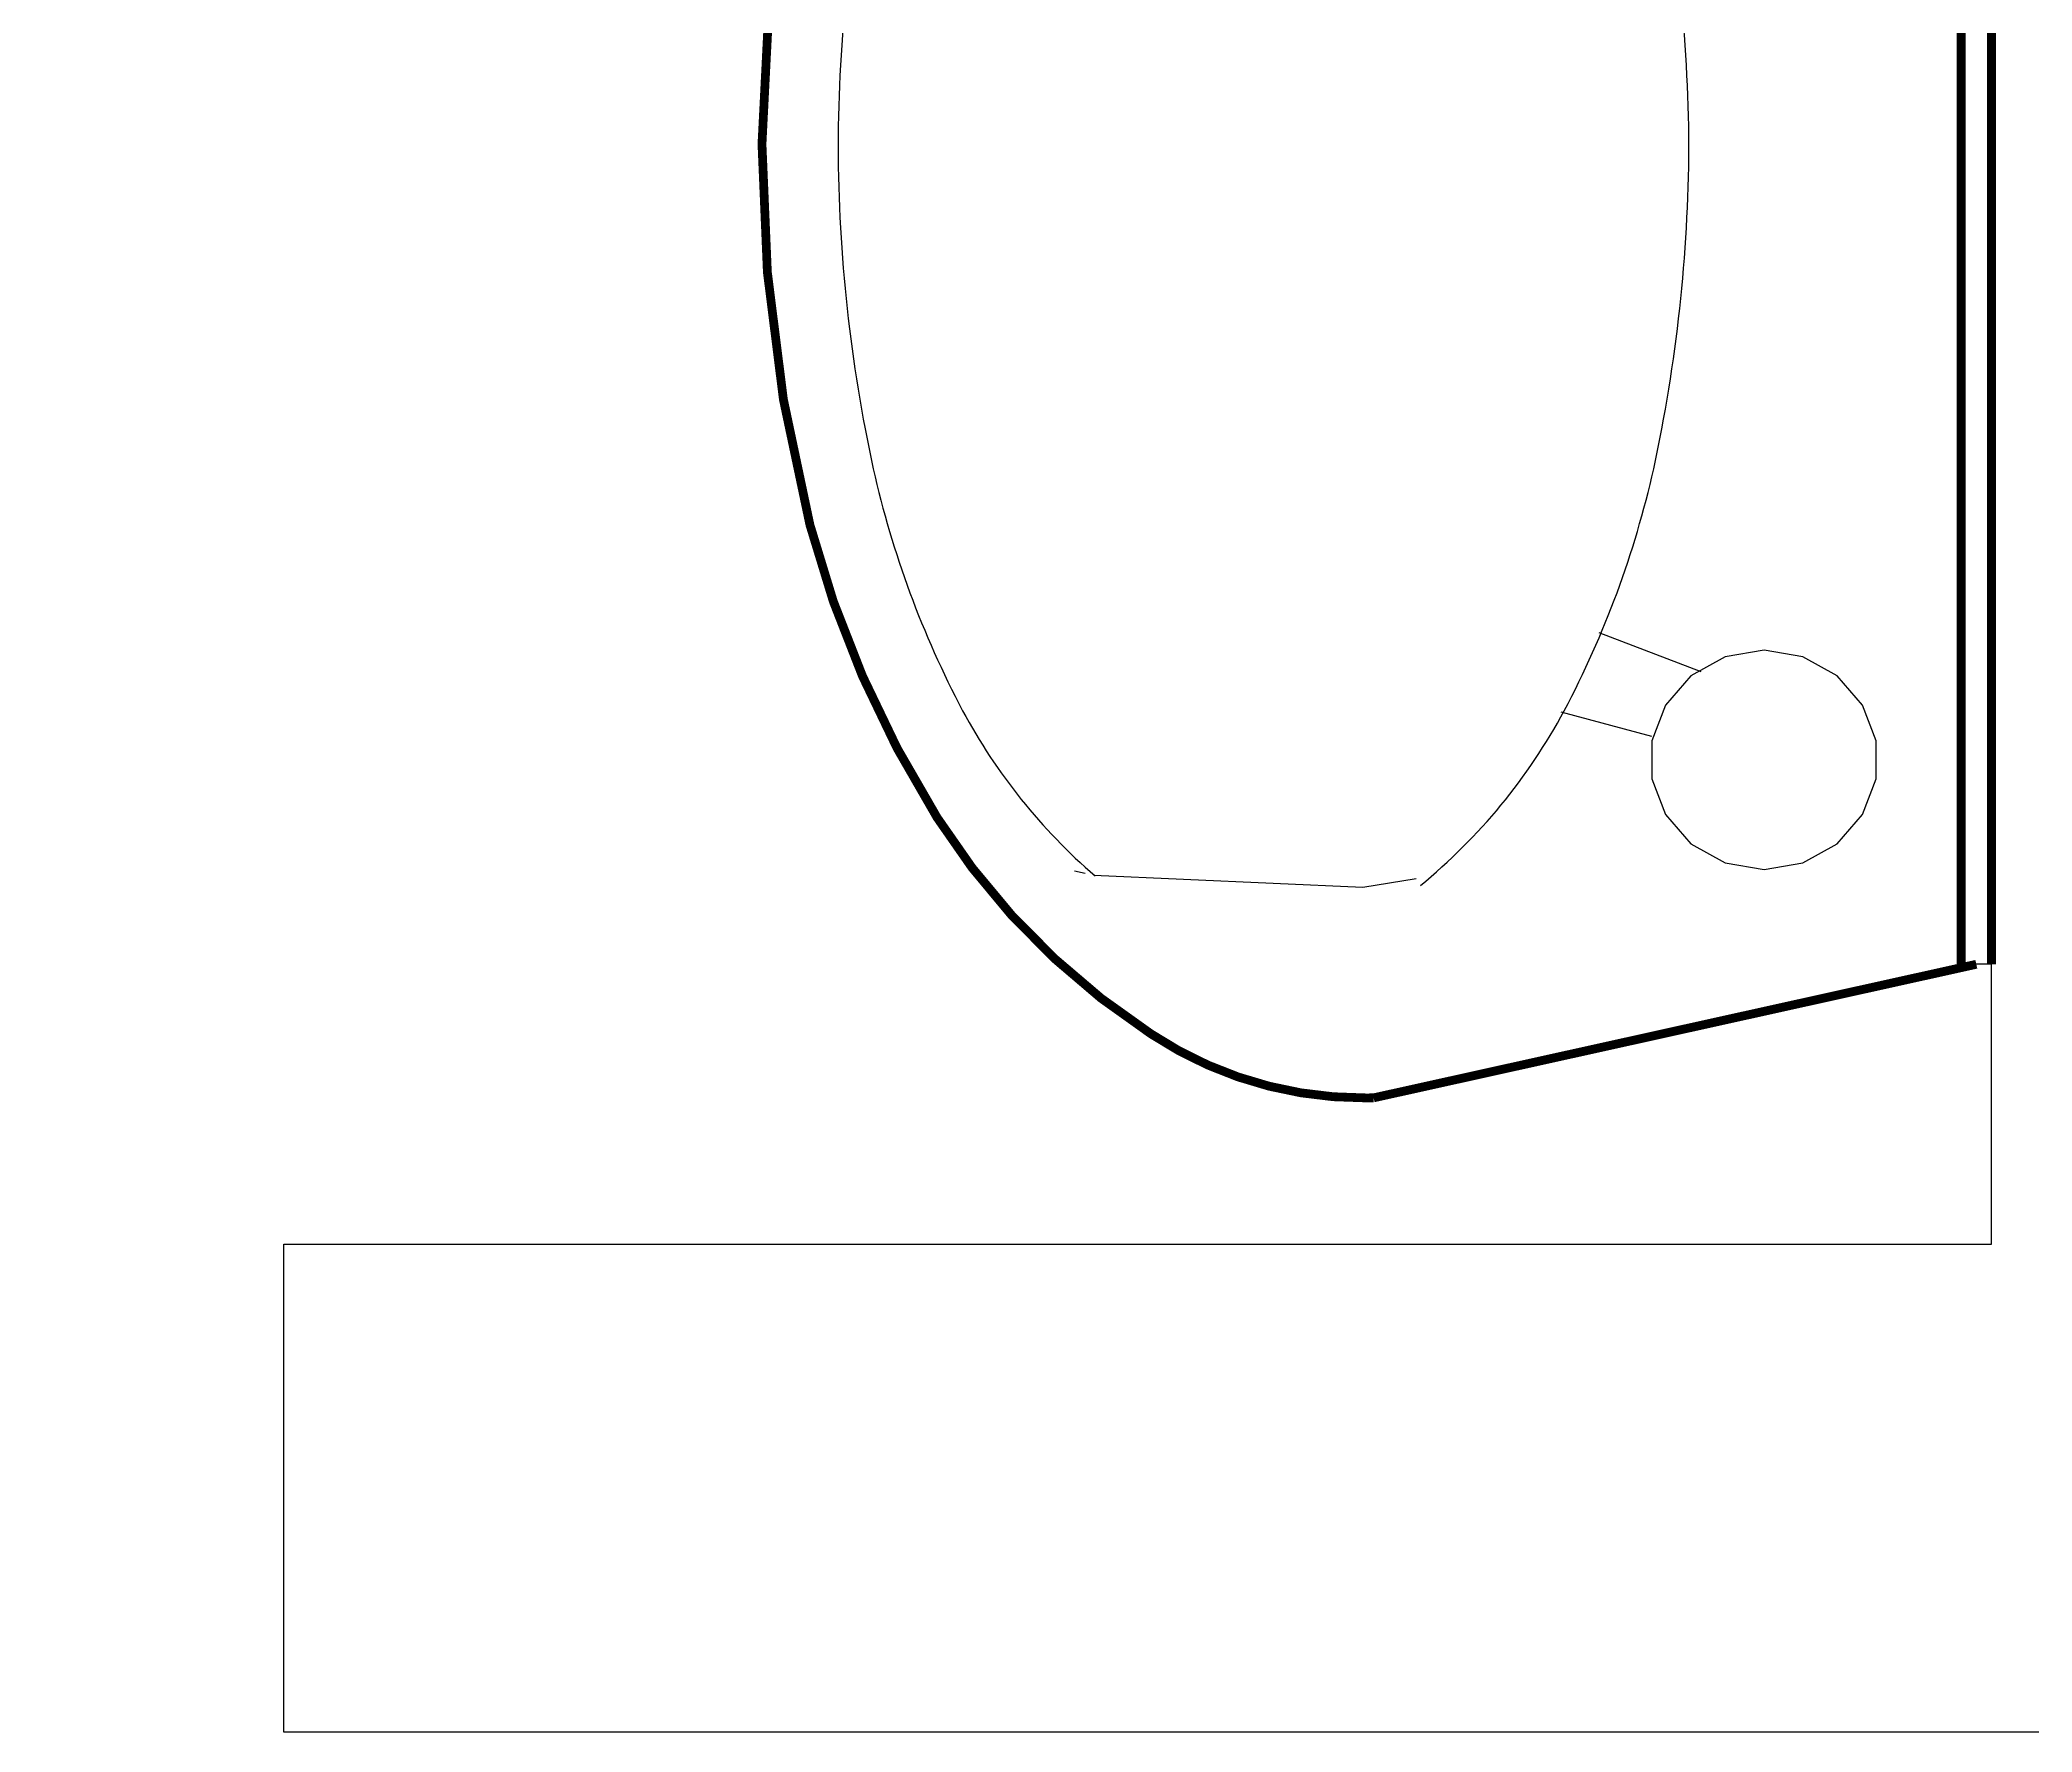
# Model space of a CAD drawing. Header units: millimetres. Extents: x -21393 to 12613, y -4339 to 30737.
# Drawn here: x -15144 to -14327, y 3551 to 4245 of the extents above; entities that cross this region are included whole.
import ezdxf

# ---------------------------------------------------------------- set-up
doc = ezdxf.new("R2010")
doc.units = ezdxf.units.MM
doc.layers.add('吊顶', color=4, linetype='Continuous')
doc.layers.add('布置', color=7, linetype='Continuous')
doc.styles.add('DIM', font='txt')

# ---------------------------------------------------------------- blocks, each defined once
blk = doc.blocks.new('1235')
at = {"layer": '布置'}
for p, q in [((-22872.7, 5620.71), (-22864.37, 5651.7)), ((-22850.63, 5603.87), (-22837.32, 5638.71)), ((-22950.52, 5504.65), (-22950.52, 5515.02))]:
    blk.add_line(p, q, dxfattribs=at)
at = {"layer": '布置', "const_width": 3}
blk.add_lwpolyline([(-22346.16, 5715.71, 0.149285), (-22367.46, 5789.25, 0.107079), (-22440.77, 5862.89, 0.075625), (-22540.4, 5907.18, 0.062436), (-22670.35, 5924.65, 0.062436), (-22800.42, 5908.27, 0.075625), (-22900.39, 5864.83, 0.107079), (-22974.27, 5791.8, 0.149285), (-22996.16, 5718.45, 0.005205), (-22996.14, 5715.71, 0.086596)], format="xyb", dxfattribs=at)
at = {"layer": '布置'}
for points in [[(-22422.19, 5811.11, 0.091341), (-22478.42, 5856.11, 0.066287), (-22561.05, 5886.65, 0.052428), (-22671.16, 5898.67, 0.052428), (-22781.26, 5886.65, 0.066287), (-22863.89, 5856.11, 0.091756), (-22920.34, 5810.86, 0.171377)], [(-22923.63, 5699.76, 0.098208), (-22863.89, 5650.59, 0.066287), (-22781.26, 5620.05, 0.052428), (-22671.16, 5608.03, 0.052428), (-22561.05, 5620.05, 0.066287), (-22478.42, 5650.59, 0.093876), (-22420.88, 5697.12, 0.171377)]]:
    blk.add_lwpolyline(points, format="xyb", dxfattribs=at)
for points in [[(-22918.56, 5817.87), (-22919.42, 5814.21)], [(-22920.07, 5811.28), (-22924.13, 5719.37), (-22921.25, 5701.18)], [(-22918.1, 5582.37), (-22915.84, 5569.08), (-22909.34, 5557.39), (-22899.39, 5548.72), (-22887.18, 5544.1), (-22874.18, 5544.1), (-22861.97, 5548.72), (-22852.02, 5557.39), (-22845.52, 5569.08), (-22843.27, 5582.37), (-22845.52, 5595.66), (-22852.02, 5607.35), (-22861.97, 5616.02), (-22874.18, 5620.64), (-22887.18, 5620.64), (-22899.39, 5616.02), (-22909.34, 5607.35), (-22915.84, 5595.66), (-22918.1, 5582.37)]]:
    blk.add_lwpolyline(points, dxfattribs=at)
at = {"layer": '布置', "const_width": 3}
for points in [[(-22996.14, 5715.71), (-22950.52, 5509.84)], [(-22950.52, 5515.02), (-22391.79, 5515.02)], [(-22391.79, 5504.65), (-22950.52, 5504.65)]]:
    blk.add_lwpolyline(points, dxfattribs=at)
at = {"layer": '布置', "style": 'DIM'}
for tag in ['SN TY UN', 'XYVALUE']:
    blk.add_attdef(tag, (-22671.16, 5504.65), '', height=0.01, rotation=180, dxfattribs=at)
blk = doc.blocks.new('4568')
at = {"layer": '吊顶'}
blk.add_blockref('1235', (0, 0), dxfattribs=at).add_auto_attribs({'XYVALUE': '(650 420)', 'SN TY UN': '洗面器**套'})

msp = doc.modelspace()

# ---------------------------------------------------------------- linework, layer by layer
msp.add_lwpolyline([(-15343.78, 6851.157), (-15143.78, 6851.157), (-15143.78, 6751.157), (-14143.78, 6751.157), (-14143.78, 5951.157), (-14043.78, 5951.157), (-14043.78, 5851.157), (-14143.78, 5851.157), (-14143.78, 3551.157), (-15043.78, 3551.157), (-15043.78, 3751.157), (-14343.78, 3751.157), (-14343.78, 4651.157), (-15143.78, 4651.157)])

# ---------------------------------------------------------------- block references
at = {"layer": '吊顶', "xscale": 1.200000000000728, "yscale": 1.200000000000728, "zscale": 1.2, "rotation": 90}
msp.add_blockref('4568', (-7738.195, 31406.544), dxfattribs=at)

doc.saveas('drawing.dxf')
